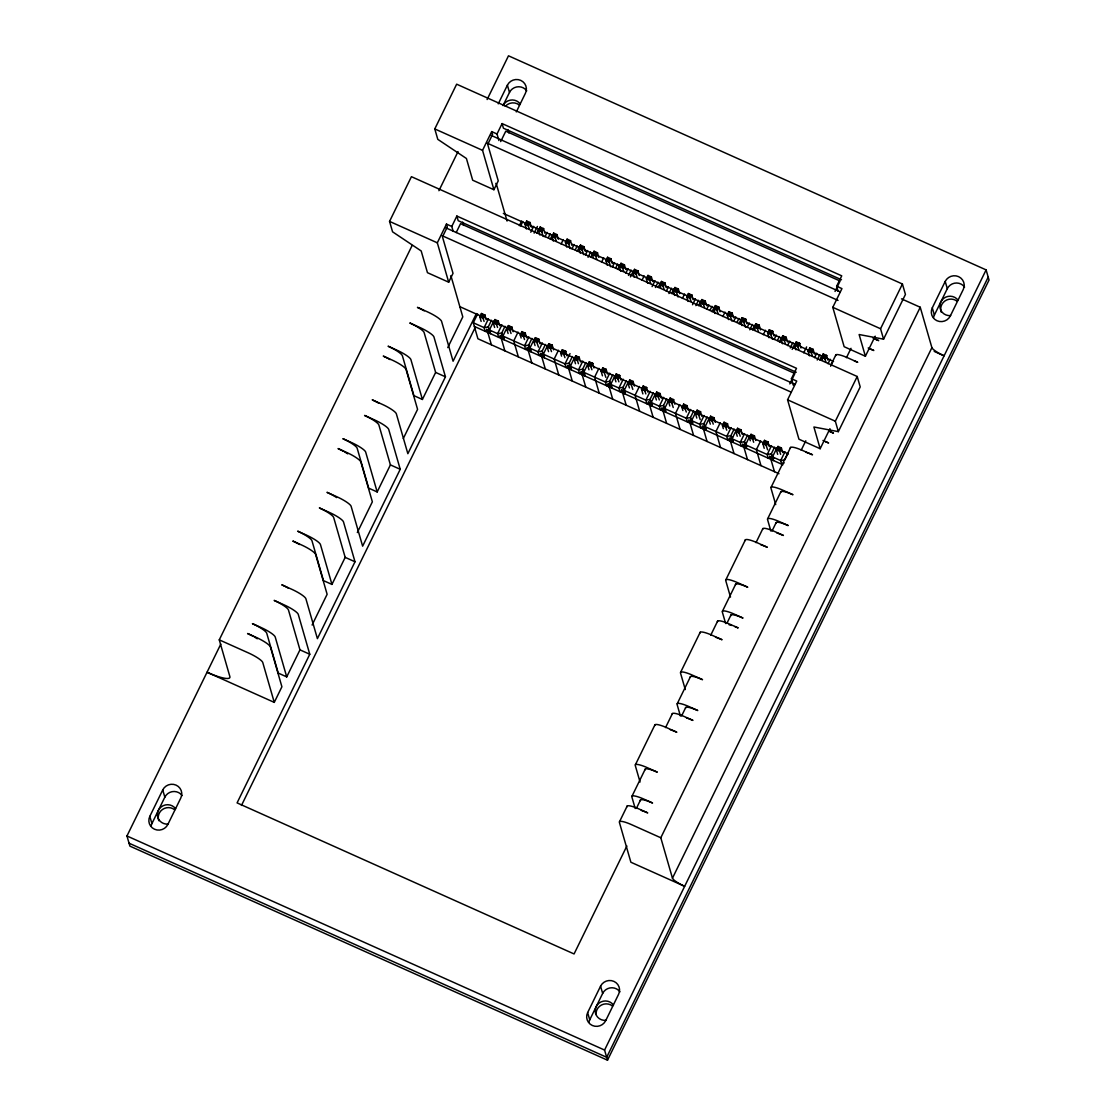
<?xml version="1.0" encoding="UTF-8"?>
<svg xmlns="http://www.w3.org/2000/svg" width="1116" height="1116" viewBox="0 0 1116 1116"><rect width="100%" height="100%" fill="white"/><g stroke="black" fill="none" stroke-linecap="round" stroke-linejoin="round"><path stroke-width="1.5" d="M451.785 226.464L446.47 224.093L447.307 226.98L442.48 236.871L453.012 273.35L448.688 282.195L427.456 272.681L421.192 250.961L392.567 231.821L389.554 221.4L411.427 176.677L857.214 376.497L860.213 386.917L838.339 431.641L813.899 426.996L820.162 448.716L798.944 439.202L787.575 399.807L796.726 381.086L791.425 378.715L796.503 368.308L456.863 216.058L451.785 226.464L453.208 231.389M497.011 133.99L491.696 131.604L492.533 134.506L487.706 144.382L498.238 180.876L493.914 189.72L472.682 180.206L466.418 158.486L437.793 139.347L434.78 128.926L456.653 84.188L902.425 284.008L905.439 294.443L883.565 339.166L859.125 334.521L865.388 356.241L844.156 346.713L832.801 307.332L841.952 288.612L836.651 286.226L841.729 275.833L502.088 123.583L497.011 133.99L498.908 140.56M253.29 636.385A14.745 2.832 26.1 0 0 247.585 633.525L256.08 637.334A14.745 2.832 26.1 0 1 270.393 646.903L281.902 686.772L274.271 702.383L207.032 672.237A27.551 5.301 26.1 0 0 229.868 676.589L219.266 639.859L412.125 245.492M438.909 190.71L458.034 151.595M487.106 99.547L508.491 55.8L986.112 269.891L989.041 280.032L607.509 1060.2L129.888 846.109L126.959 835.968L220.815 644.072M149.823 816.354L162.741 789.933A10.03 9.695 -16.1 0 1 176.091 785.134A10.03 9.695 -16.1 0 1 180.792 798.024L167.86 824.445A10.03 9.695 -16.1 0 1 154.524 829.244A10.03 9.695 -16.1 0 1 149.823 816.354L151.916 823.594A10.03 9.695 -16.1 0 0 151.106 826.021M498.266 103.83L507.389 85.179A10.03 9.695 -16.1 0 1 520.74 80.38A10.03 9.695 -16.1 0 1 525.427 93.256L516.317 111.907M151.916 823.594L164.833 797.173L162.741 789.933M503.4 104.848L509.482 92.419L507.389 85.179M448.688 282.195L437.319 242.814L446.47 224.093M493.914 189.72L482.544 150.339L491.696 131.604M456.193 232.56L460.559 223.646L794.899 373.511L789.807 383.918M500.693 141.579L505.785 131.172L840.111 281.037L835.033 291.443M286.728 676.896L275.22 637.013A14.745 2.832 26.1 0 0 260.907 627.443L252.425 623.649A14.745 2.832 26.1 0 1 266.738 633.204L278.247 673.087L286.728 676.896L299.967 649.847L288.458 609.978A14.745 2.832 26.1 0 0 274.145 600.408L283.952 604.802A14.745 2.832 26.1 0 1 298.265 614.372L309.774 654.255L237.08 802.892L574.07 953.957L626.871 845.984M312.103 625.03L327.127 594.298L315.619 554.429A14.745 2.832 26.1 0 0 301.306 544.859L292.81 541.051A14.745 2.832 26.1 0 1 299.59 544.51M331.954 584.421L320.445 544.538A14.745 2.832 26.1 0 0 306.133 534.969L297.651 531.174A14.745 2.832 26.1 0 1 311.964 540.73L323.473 580.613L331.954 584.421L345.179 557.372L333.67 517.489A14.745 2.832 26.1 0 0 319.357 507.933L329.178 512.328A14.745 2.832 26.1 0 1 343.491 521.897L355 561.766L317.404 638.645L305.896 598.762A14.745 2.832 26.1 0 0 291.583 589.206L281.776 584.798A14.745 2.832 26.1 0 1 288.542 588.258M357.329 532.555L372.353 501.823L360.845 461.94A14.745 2.832 26.1 0 0 346.532 452.385L338.036 448.576A14.745 2.832 26.1 0 1 343.742 451.422M377.18 491.947L365.671 452.064A14.745 2.832 26.1 0 0 351.359 442.494L342.863 438.686A14.745 2.832 26.1 0 1 357.176 448.255L368.685 488.138L377.18 491.947L390.405 464.898L378.896 425.015A14.745 2.832 26.1 0 0 364.583 415.445L374.404 419.853A14.745 2.832 26.1 0 1 388.717 429.423L400.225 469.292L362.63 546.17L351.121 506.287A14.745 2.832 26.1 0 0 336.809 496.732L326.988 492.323A14.745 2.832 26.1 0 1 336.683 497.583M403.295 438.532L417.579 409.349L406.057 369.466A14.745 2.832 26.1 0 0 391.758 359.896L383.262 356.102A14.745 2.832 26.1 0 1 390.028 359.561M422.406 399.458L410.897 359.589A14.745 2.832 26.1 0 0 396.585 350.019L388.089 346.211A14.745 2.832 26.1 0 1 402.402 355.781L413.91 395.664L422.406 399.458L435.631 372.423L424.122 332.54A14.745 2.832 26.1 0 0 409.809 322.97L419.63 327.379A14.745 2.832 26.1 0 1 433.943 336.948L445.451 376.817L407.856 453.696L396.347 413.813A14.745 2.832 26.1 0 0 382.035 404.243L372.214 399.849A14.745 2.832 26.1 0 1 378.994 403.308M447.767 347.592L462.791 316.874L451.283 276.991A14.745 2.832 26.1 0 0 450.571 275.847M476.392 313.554L453.082 361.221L441.573 321.338A14.745 2.832 26.1 0 0 427.261 311.769L417.44 307.374A14.745 2.832 26.1 0 1 424.22 310.834M519.359 225.697L521.618 221.08M778.954 473.7L477.913 338.762L473.296 322.775L477.606 313.973M520.67 225.892L522.832 221.498M486.158 319.622L484.832 315.019L481.442 313.498L479.81 316.818L481.135 321.422M531.383 227.148L530.058 222.544L526.654 221.024L525.036 224.344L526.361 228.947M241.475 805.445L474.956 327.992M488.431 318.827L484.121 327.63L485.181 331.312L488.906 329.178L488.25 326.946L491.514 320.264M530.784 232.212L533.657 226.339M534.132 233.132L537.396 226.45M489.268 329.555L487.832 332.498L491.389 344.802M493.732 321.199L489.422 330.001L490.496 333.684L488.906 329.178M536.81 233.132L538.958 228.724M499.647 325.663L498.308 321.059L494.918 319.539L493.286 322.859L494.611 327.462M544.859 233.188L543.534 228.585L540.144 227.064L538.512 230.384L539.837 234.988M501.907 324.868L497.596 333.67L498.657 337.353L502.381 335.219L501.74 332.986L505.004 326.304M544.971 236.787L547.133 232.393M548.263 237.834L550.216 233.83M502.758 335.609L501.321 338.539L504.864 350.843M507.208 327.239L502.911 336.055L503.972 339.724L502.381 335.219M550.286 239.173L552.434 234.765M513.123 331.703L511.798 327.1L508.394 325.579L506.762 328.913L508.101 333.517M558.349 239.229L557.01 234.625L553.62 233.105L551.988 236.425L553.327 241.028M518.047 332.094L513.737 340.896L518.354 356.883M561.111 244.027L563.259 239.619M526.599 337.743L525.273 333.14L521.87 331.619L520.251 334.953L521.13 338.022M571.824 245.269L570.499 240.665L567.095 239.145L565.477 242.479L566.802 247.082M528.872 336.948L524.562 345.751L525.622 349.434L529.333 347.299L528.691 345.067L531.955 338.399M571.936 248.882L574.084 244.474M575.228 249.928L577.181 245.911M529.709 347.69L528.273 350.619L531.83 362.937M534.173 339.334L529.863 348.136L530.923 351.805L529.333 347.299M577.237 251.253L580.111 245.381M540.074 343.784L538.749 339.18L535.359 337.66L533.727 340.994L535.052 345.597M585.3 251.309L583.975 246.706L580.571 245.185L578.953 248.519L580.278 253.123M542.348 342.989L538.038 351.791L539.098 355.474L542.822 353.34L542.167 351.108L545.431 344.439M585.412 254.922L587.574 250.514M588.048 257.294L590.657 251.965M543.185 353.73L541.748 356.66L545.305 368.978M547.649 345.374L543.352 354.177L544.413 357.859L542.822 353.34M590.727 257.294L592.875 252.9M553.564 349.838L552.225 345.221L548.835 343.7L547.203 347.034L548.528 351.638M598.776 257.35L597.451 252.746L594.061 251.226L592.429 254.56L593.321 257.629M558.474 350.229L554.178 359.031L558.781 375.018M601.552 262.148L603.7 257.74M567.04 355.878L565.714 351.275L562.311 349.74L560.678 353.075L561.571 356.144M612.265 263.404L610.926 258.786L607.536 257.266L605.904 260.6L607.244 265.203M570.025 353.605L565.003 363.886L566.063 367.555L569.774 365.42L569.132 363.188L572.396 356.52M612.377 267.003L614.525 262.595M615.655 268.049L617.622 264.046M570.862 364.346L568.714 368.754L572.271 381.058M574.614 357.455L570.304 366.257L571.364 369.94L569.774 365.42M617.678 269.375L619.84 264.98M580.515 361.919L579.19 357.315L575.786 355.795L574.168 359.115L575.493 363.718M625.741 269.444L624.416 264.841L621.012 263.306L619.394 266.64L620.719 271.244M582.789 361.124L578.479 369.926L579.539 373.595L583.25 371.461L582.608 369.243L585.872 362.56M625.853 273.043L628.015 268.635M628.489 275.429L631.098 270.086M584.352 370.386L582.189 374.795L585.747 387.099M588.09 363.495L583.78 372.298L584.84 375.98L583.25 371.461M630.442 276.894L633.316 271.021M593.991 367.959L592.666 363.356L589.276 361.835L587.644 365.155L588.969 369.759M639.217 275.485L637.892 270.881L634.502 269.361L632.87 272.681L634.195 277.284M598.915 368.35L594.605 377.152L599.222 393.139M641.993 280.269L644.141 275.875M607.481 374L606.141 369.396L602.752 367.875L601.119 371.196L602.459 375.813M652.707 281.525L651.367 276.921L647.977 275.401L646.345 278.721L647.671 283.325M609.741 373.204L605.43 382.007L606.504 385.69L610.215 383.555L609.573 381.323L612.837 374.641M652.093 286.603L654.966 280.73M655.441 287.51L658.063 282.167M610.591 383.946L609.155 386.875L612.698 399.179M615.055 375.576L610.745 384.392L611.805 388.061L610.215 383.555M658.119 287.51L660.267 283.101M620.956 380.04L619.631 375.436L616.227 373.916L614.609 377.25L615.934 381.853M666.182 287.565L664.857 282.962L661.453 281.441L659.821 284.761L660.714 287.844M623.216 379.245L618.92 388.047L619.98 391.73L623.691 389.596L623.049 387.364L626.313 380.682M666.294 291.164L668.442 286.77M668.93 293.55L671.539 288.207M624.067 389.986L622.63 392.916L626.188 405.22M628.531 381.616L624.221 390.433L625.281 394.101L623.691 389.596M671.595 293.55L673.757 289.142M634.432 386.08L633.107 381.477L629.717 379.956L628.085 383.29L629.41 387.894M679.658 293.606L678.333 289.002L674.929 287.482L673.311 290.816L674.636 295.419M639.356 386.471L635.046 395.287L639.663 411.274M682.42 298.404L684.582 293.996M647.922 392.121L646.582 387.517L643.193 385.996L641.56 389.331L642.886 393.934M693.134 299.646L691.808 295.043L688.419 293.522L686.786 296.856L688.112 301.459M650.182 391.325L645.871 400.142L646.931 403.811L650.656 401.676L650.014 399.444L653.279 392.776M692.534 304.724L695.408 298.851M695.882 305.631L698.49 300.302M651.019 402.067L649.596 404.996L653.139 417.314M655.483 393.711L651.186 402.513L652.246 406.196L650.656 401.676M698.56 305.631L700.709 301.236M661.397 398.175L660.072 393.557L656.668 392.037L655.036 395.371L656.375 399.974M706.623 305.686L705.284 301.083L701.894 299.562L700.262 302.896L701.155 305.965M663.657 397.366L659.361 406.182L660.421 409.851L664.132 407.717L663.49 405.485L666.754 398.817M706.735 309.299L708.883 304.891M710.013 310.346L711.98 306.342M664.508 408.107L663.071 411.051L666.629 423.355M668.972 399.751L664.662 408.554L665.722 412.236L664.132 407.717M712.036 311.671L714.198 307.277M674.873 404.215L673.548 399.612L670.144 398.077L668.526 401.411L669.851 406.015M720.099 311.741L718.774 307.123L715.37 305.603L713.752 308.937L715.077 313.54M679.797 404.606L675.487 413.408L680.104 429.395M722.861 316.526L725.023 312.131M688.349 410.256L687.024 405.652L683.634 404.132L682.002 407.452L682.88 410.521M733.575 317.781L732.249 313.178L728.846 311.643L727.227 314.977L728.553 319.581M690.623 409.46L686.312 418.263L687.372 421.946L691.097 419.797L690.441 417.579L693.706 410.897M733.686 321.38L735.849 316.972M736.978 322.426L738.932 318.423M691.46 420.188L690.023 423.131L693.58 435.435M695.924 411.832L691.627 420.634L692.687 424.317L691.097 419.797M739.001 323.766L741.875 317.893M701.838 416.296L700.499 411.692L697.109 410.172L695.477 413.492L696.803 418.095M747.05 323.821L745.725 319.218L742.335 317.697L740.703 321.017L742.028 325.621M704.098 415.501L699.788 424.303L700.848 427.986L704.573 425.852L703.931 423.62L707.195 416.938M747.176 327.42L749.324 323.026M749.799 329.806L752.421 324.463M704.949 426.228L703.512 429.172L707.056 441.476M709.413 417.872L705.103 426.689L706.163 430.358L704.573 425.852M752.477 329.806L754.625 325.398M715.314 422.336L713.989 417.733L710.585 416.212L708.953 419.546L710.292 424.15M760.54 329.862L759.201 325.258L755.811 323.738L754.179 327.058L755.072 330.127M720.238 422.727L715.928 431.529L720.545 447.516M763.302 334.661L765.45 330.252M728.79 428.377L727.465 423.773L724.061 422.253L722.443 425.587L723.321 428.656M774.016 335.902L772.69 331.299L769.287 329.778L767.668 333.112L768.994 337.716M731.064 427.581L726.753 436.384L727.813 440.067L731.524 437.932L730.882 435.7L734.147 429.032M774.127 339.501L776.29 335.107M777.42 340.547L779.373 336.544M732.626 436.858L730.464 441.252L734.021 453.556M736.365 429.953L732.054 438.769L733.114 442.438L731.524 437.932M779.442 341.887L781.591 337.478M742.266 434.417L740.94 429.813L737.55 428.293L735.918 431.627L737.244 436.23M787.491 341.942L786.166 337.339L782.776 335.818L781.144 339.152L782.469 343.756M744.539 433.622L740.229 442.424L741.289 446.107L745.014 443.973L744.372 441.741L747.636 435.073M787.603 345.555L789.765 341.147M790.24 347.927L792.848 342.598M746.102 442.899L743.94 447.293L747.497 459.611M749.84 436.007L745.544 444.81L746.604 448.493L745.014 443.973M792.193 349.392L795.066 343.519M755.755 440.457L754.416 435.854L751.026 434.333L749.394 437.667L750.287 440.736M800.981 347.983L799.642 343.379L796.252 341.859L794.62 345.193L795.945 349.796M760.666 440.848L756.369 449.664L760.972 465.651M803.743 352.782L806.617 346.909M769.231 446.512L767.906 441.908L764.502 440.374L762.884 443.708L764.209 448.311M814.457 354.023L813.132 349.42L809.728 347.899L808.096 351.233L809.435 355.837M771.491 445.702L767.194 454.519L768.254 458.188L771.965 456.053L771.323 453.821L774.588 447.153M814.568 357.636L816.717 353.228M817.205 360.022L819.814 354.679M772.342 456.444L770.905 459.387L774.462 471.691M776.806 448.088L772.495 456.89L773.555 460.573L771.965 456.053M819.869 360.008L822.032 355.613M782.707 452.552L781.381 447.948L777.992 446.428L776.359 449.748L777.685 454.351M827.933 360.077L826.607 355.474L823.203 353.939L821.585 357.273L822.464 360.342M784.98 451.743L780.67 460.559L781.73 464.228L784.213 462.805M828.044 363.676L830.206 359.268M635.436 764.697L654.966 724.744M680.662 672.209L700.192 632.27M725.888 579.734L745.418 539.795M771.114 487.26L790.574 447.446M830.611 365.602L835.87 354.846M788.063 453.194L784.799 459.876L780.67 460.559L772.495 456.89L771.323 453.821L767.194 454.519L745.544 444.81L744.372 441.741L740.229 442.424L732.054 438.769L730.882 435.7L726.753 436.384L705.103 426.689L703.931 423.62L699.788 424.303L691.627 420.634L690.441 417.579L686.312 418.263L664.662 408.554L663.49 405.485L659.361 406.182L651.186 402.513L650.014 399.444L645.871 400.142L624.221 390.433L623.049 387.364L618.92 388.047L610.745 384.392L609.573 381.323L605.43 382.007L583.78 372.298L582.608 369.243L578.479 369.926L570.304 366.257L569.132 363.188L565.003 363.886L543.352 354.177L542.167 351.108L538.038 351.791L529.863 348.136L528.691 345.067L524.562 345.751L502.911 336.055L501.74 332.986L497.596 333.67L489.422 330.001L488.25 326.946L484.121 327.63L473.296 322.775M830.681 366.062L833.289 360.719M619.561 821.627L627.192 806.017M632.033 796.14L645.257 769.091M665.555 727.59L672.418 713.543M677.259 703.666L690.483 676.617M710.78 635.116L717.644 621.068M722.471 611.191L735.709 584.142M756.006 542.641L762.87 528.593M767.696 518.703L780.921 491.668M801.218 450.153L805.808 440.792M846.444 357.678L851.02 348.318M636.385 808.416L640.514 799.949M681.597 715.942L685.74 707.474M726.823 623.467L730.966 614.986M772.049 530.979L776.192 522.511M820.162 448.716L829.969 428.656M865.388 356.241L875.195 336.181M838.339 431.641L835.34 421.22L857.214 376.497M883.565 339.166L880.552 328.746L902.425 284.008M660.798 837.767L631.6 824.682A14.745 2.832 26.1 0 0 619.38 822.352L630.889 862.236L684.652 886.327A12.569 2.413 26.1 0 1 672.46 878.18L660.798 837.767L920.24 307.249L901.505 298.865M587.644 1012.603L600.561 986.181A10.03 9.695 -16.1 0 1 613.912 981.383A10.03 9.695 -16.1 0 1 618.599 994.272L605.681 1020.694A10.03 9.695 -16.1 0 1 592.345 1025.492A10.03 9.695 -16.1 0 1 587.644 1012.603L589.736 1019.843A10.03 9.695 -16.1 0 0 588.913 1022.27M932.292 307.849L945.21 281.427A10.03 9.695 -16.1 0 1 958.56 276.629A10.03 9.695 -16.1 0 1 963.248 289.518L950.33 315.94A10.03 9.695 -16.1 0 1 936.98 320.738A10.03 9.695 -16.1 0 1 932.292 307.849L934.371 315.089A10.03 9.695 -16.1 0 0 933.562 317.516M589.736 1019.843L602.654 993.421L600.561 986.181M934.371 315.089L947.303 288.667L945.21 281.427M672.46 878.18L931.902 347.662L920.24 307.249M607.509 1060.2L604.579 1050.058L986.112 269.891M988.204 277.131L606.672 1057.298L129.051 843.208M490.691 331.591L487.832 332.498L486.632 329.234M504.181 337.632L501.321 338.539L500.108 335.274M531.132 349.726L528.273 350.619L527.073 347.355M544.608 355.767L541.748 356.66L540.549 353.395M571.573 367.848L568.714 368.754L567.514 365.476M585.049 373.888L582.189 374.795L580.99 371.53M612.014 385.969L609.155 386.875L607.955 383.611M625.49 392.023L622.63 392.916L621.431 389.651M652.455 404.104L649.596 404.996L648.382 401.732M665.931 410.144L663.071 411.051L661.872 407.772M692.883 422.225L690.023 423.131L688.823 419.867M706.372 428.265L703.512 429.172L702.313 425.907M733.324 440.36L730.464 441.252L729.264 437.988M746.799 446.4L743.94 447.293L742.74 444.029M773.765 458.481L770.905 459.387L769.705 456.109M841.478 279.753L503.428 128.214L502.088 123.583M491.026 135.343L840.278 291.904M487.204 143.155L838.046 300.413M934.204 351.387L944.094 355.809A12.569 2.413 26.1 0 1 931.902 347.662M434.78 128.926L482.544 150.339M832.801 307.332L880.552 328.746M873.019 338.092L878.683 340.617A14.745 2.832 26.1 0 0 875.279 339.208M868.192 347.969L873.842 350.508A14.745 2.832 26.1 0 0 870.452 349.085M503.344 213.407L525.566 223.381M530.323 225.516L539.851 229.784M544.608 231.919L552.546 235.476M557.316 237.61L566.844 241.879M571.601 244.013L579.539 247.571M584.296 249.705L593.824 253.974M597.004 255.397L606.532 259.665M611.289 261.8L620.817 266.068M623.997 267.491L633.511 271.76M638.282 273.894L647.81 278.163M650.977 279.586L660.505 283.869M665.262 286.003L674.789 290.272M677.97 291.695L687.498 295.963M692.255 298.098L701.783 302.366M704.949 303.789L714.477 308.058M719.248 310.192L728.762 314.461M731.943 315.884L741.47 320.153M746.227 322.287L755.755 326.556M758.936 327.978L768.45 332.247M773.221 334.381L782.748 338.65M785.915 340.073L795.443 344.342M800.2 346.49L809.728 350.759M812.908 352.182L822.436 356.45M825.603 357.873L833.54 361.431M796.252 372.228L458.202 220.703L456.863 216.058M445.8 227.817L795.052 384.378M441.978 235.629L791.244 392.176M389.554 221.4L437.319 242.814M787.575 399.807L835.34 421.22M829.216 431.195L833.457 433.106A14.745 2.832 26.1 0 0 830.053 431.683M822.966 440.443L828.63 442.982A14.745 2.832 26.1 0 0 825.226 441.573M459.708 306.607L481.931 316.567M485.097 317.99L494.625 322.259M497.806 323.682L508.91 328.662M512.091 330.085L521.618 334.354M524.785 335.776L535.903 340.757M539.084 342.18L548.598 346.448M551.778 347.871L561.306 352.14M564.473 353.563L575.591 358.543M580.348 360.677L588.285 364.235M593.056 366.369L602.584 370.651M605.751 372.074L615.279 376.343M620.05 378.477L629.563 382.746M632.744 384.169L643.862 389.149M647.029 390.572L656.557 394.841M659.737 396.264L670.842 401.244M674.022 402.667L683.55 406.935M686.717 408.358L696.245 412.627M701.001 414.761L710.529 419.03M713.71 420.453L723.238 424.722M726.404 426.145L737.523 431.139M742.279 433.273L750.217 436.83M754.988 438.965L764.502 443.233M767.682 444.656L777.21 448.925M781.967 451.059L788.315 453.905M474.356 326.458L782.888 464.758M435.631 372.423L445.451 376.817M390.405 464.898L400.225 469.292M345.179 557.372L355 561.766M299.967 649.847L309.774 654.255M219.266 639.859L248.45 652.93A14.745 2.832 26.1 0 1 262.762 662.499L274.271 702.383M126.959 835.968L604.579 1050.058M823.203 353.939L825.868 361.863M809.728 347.899L812.378 355.823M796.252 341.859L798.903 349.782M782.776 335.818L785.427 343.742M769.287 329.778L772.384 339.236M755.811 323.738L758.462 331.661M742.335 317.697L745.432 327.141M728.846 311.643L731.957 321.101M777.992 446.428L780.642 454.338M715.37 305.603L718.02 313.526M764.502 440.374L767.599 449.832M701.894 299.562L704.545 307.486M751.026 434.333L753.677 442.257M688.419 293.522L691.069 301.446M737.55 428.293L740.201 436.216M674.929 287.482L678.026 296.94M724.061 422.253L726.725 430.176M661.453 281.441L664.104 289.365M710.585 416.212L713.236 424.136M647.977 275.401L650.628 283.325M697.109 410.172L700.206 419.63M634.502 269.361L637.152 277.27M683.634 404.132L686.284 412.041M621.012 263.306L623.677 271.23M670.144 398.077L673.241 407.535M607.536 257.266L610.633 266.724M656.668 392.037L659.319 399.96M594.061 251.226L596.711 259.149M643.193 385.996L645.843 393.92M580.571 245.185L583.682 254.643M629.717 379.956L632.814 389.414M567.095 239.145L570.192 248.603M616.227 373.916L618.892 381.839M553.62 233.105L556.27 241.028M602.752 367.875L605.849 377.334M540.144 227.064L543.241 236.508M589.276 361.835L591.926 369.759M526.654 221.024L529.319 228.933M575.786 355.795L578.451 363.704M562.311 349.74L564.961 357.664M548.835 343.7L551.485 351.624M535.359 337.66L538.456 347.118M521.87 331.619L524.534 339.543M508.394 325.579L511.044 333.503M494.918 319.539L497.569 327.462M481.442 313.498L484.093 321.408M836.651 286.226L838.074 291.164M791.425 378.715L793.323 385.285M775.718 504.613L770.933 487.999A14.745 2.832 26.1 0 1 783.153 490.329L792.974 494.723A14.745 2.832 26.1 0 0 780.74 492.393M770.877 531.077L767.515 519.442A14.745 2.832 26.1 0 1 779.735 521.772L788.231 525.58A14.745 2.832 26.1 0 0 776.011 523.251M730.506 597.088L725.707 580.473A14.745 2.832 26.1 0 1 737.927 582.803L747.748 587.197A14.745 2.832 26.1 0 0 735.528 584.868M725.651 623.551L722.289 611.917A14.745 2.832 26.1 0 1 734.523 614.246L743.005 618.055A14.745 2.832 26.1 0 0 730.785 615.725M685.28 689.562L680.481 672.948A14.745 2.832 26.1 0 1 692.701 675.278L702.522 679.672A14.745 2.832 26.1 0 0 690.302 677.356M680.425 716.026L677.077 704.391A14.745 2.832 26.1 0 1 689.297 706.721L697.779 710.529A14.745 2.832 26.1 0 0 685.559 708.2M507.878 129.623L508.826 132.916M507.069 221.066L496.508 184.517A14.745 2.832 26.1 0 0 495.783 183.373M640.054 782.037L635.255 765.423A14.745 2.832 26.1 0 1 647.475 767.752L657.296 772.16A14.745 2.832 26.1 0 0 645.076 769.831M635.199 808.5L631.851 796.866A14.745 2.832 26.1 0 1 644.072 799.195L652.567 803.004A14.745 2.832 26.1 0 0 640.333 800.674M462.652 222.098L463.6 225.39M605.974 1020.359A10.03 9.695 -16.1 0 1 596.195 1006.632A10.03 9.695 -16.1 0 1 613.465 1005.042M168.167 824.096A10.03 9.695 -16.1 0 1 158.374 810.383A10.03 9.695 -16.1 0 1 175.644 808.793M596.07 1014.486A10.03 9.695 -16.1 0 1 612.558 1006.074M158.793 820.706A10.03 9.695 -16.1 0 1 174.738 809.825M950.623 315.605A10.03 9.695 -16.1 0 1 940.844 301.878A10.03 9.695 -16.1 0 1 958.114 300.288M503.023 105.629A10.03 9.695 -16.1 0 1 520.293 104.039M941.262 312.215A10.03 9.695 -16.1 0 1 957.207 301.32M505.283 106.369A10.03 9.695 -16.1 0 1 519.386 105.071M164.833 797.173A10.03 9.695 -16.1 0 1 182.117 795.582M602.654 993.421A10.03 9.695 -16.1 0 1 619.924 991.831M947.303 288.667A10.03 9.695 -16.1 0 1 964.573 287.077M509.482 92.419A10.03 9.695 -16.1 0 1 526.752 90.828M835.689 355.572A14.745 2.832 26.1 0 1 847.909 357.901L857.73 362.309A14.745 2.832 26.1 0 0 854.326 360.887M790.393 448.186A14.745 2.832 26.1 0 1 802.627 450.501L812.504 454.784A14.745 2.832 26.1 0 0 806.003 452.287M762.688 529.319A14.745 2.832 26.1 0 1 774.909 531.648L783.404 535.457A14.745 2.832 26.1 0 0 776.903 532.974M745.237 540.535A14.745 2.832 26.1 0 1 757.457 542.85L767.278 547.259A14.745 2.832 26.1 0 0 760.791 544.761M717.462 621.807A14.745 2.832 26.1 0 1 729.683 624.123L738.178 627.931A14.745 2.832 26.1 0 0 734.774 626.522M729.097 624.793A14.745 2.832 26.1 0 1 731.678 625.448M700.011 633.009A14.745 2.832 26.1 0 1 712.231 635.325L722.052 639.733A14.745 2.832 26.1 0 0 715.565 637.25M672.237 714.282A14.745 2.832 26.1 0 1 684.457 716.612L692.952 720.406A14.745 2.832 26.1 0 0 686.466 717.923M654.785 725.484A14.745 2.832 26.1 0 1 667.019 727.813L676.826 732.208A14.745 2.832 26.1 0 0 670.339 729.725M627.011 806.756A14.745 2.832 26.1 0 1 639.231 809.086L647.726 812.894A14.745 2.832 26.1 0 0 641.24 810.397M254.364 636.985A14.745 2.832 26.1 0 1 257.28 638.784M344.816 452.036A14.745 2.832 26.1 0 1 347.718 453.835M484.832 315.019L483.2 318.339L479.81 316.818L484.832 315.019M530.058 222.544L528.426 225.864L525.036 224.344L530.058 222.544M498.308 321.059L496.69 324.393L493.286 322.859L498.308 321.059M543.534 228.585L541.902 231.905L538.512 230.384L543.534 228.585M511.798 327.1L510.165 330.434L506.762 328.913L511.798 327.1M557.01 234.625L555.391 237.959L551.988 236.425L557.01 234.625M525.273 333.14L523.641 336.474L520.251 334.953L525.273 333.14M570.499 240.665L568.867 243.999L565.477 242.479L570.499 240.665M538.749 339.18L537.117 342.514L533.727 340.994L538.749 339.18M583.975 246.706L582.343 250.04L578.953 248.519L583.975 246.706M552.225 345.221L550.606 348.555L547.203 347.034L552.225 345.221M597.451 252.746L595.832 256.08L592.429 254.56L597.451 252.746M565.714 351.275L564.082 354.595L560.678 353.075L565.714 351.275M610.926 258.786L609.308 262.12L605.904 260.6L610.926 258.786M579.19 357.315L577.558 360.635L574.168 359.115L579.19 357.315M624.416 264.841L622.784 268.161L619.394 266.64L624.416 264.841M592.666 363.356L591.048 366.676L587.644 365.155L592.666 363.356M637.892 270.881L636.26 274.201L632.87 272.681L637.892 270.881M606.141 369.396L604.523 372.73L601.119 371.196L606.141 369.396M651.367 276.921L649.749 280.242L646.345 278.721L651.367 276.921M619.631 375.436L617.999 378.77L614.609 377.25L619.631 375.436M664.857 282.962L663.225 286.296L659.821 284.761L664.857 282.962M633.107 381.477L631.475 384.811L628.085 383.29L633.107 381.477M678.333 289.002L676.701 292.336L673.311 290.816L678.333 289.002M646.582 387.517L644.964 390.851L641.56 389.331L646.582 387.517M691.808 295.043L690.176 298.377L686.786 296.856L691.808 295.043M660.072 393.557L658.44 396.891L655.036 395.371L660.072 393.557M705.284 301.083L703.666 304.417L700.262 302.896L705.284 301.083M673.548 399.612L671.916 402.932L668.526 401.411L673.548 399.612M718.774 307.123L717.142 310.457L713.752 308.937L718.774 307.123M687.024 405.652L685.391 408.972L682.002 407.452L687.024 405.652M732.249 313.178L730.617 316.498L727.227 314.977L732.249 313.178M700.499 411.692L698.881 415.026L695.477 413.492L700.499 411.692M745.725 319.218L744.107 322.538L740.703 321.017L745.725 319.218M713.989 417.733L712.357 421.067L708.953 419.546L713.989 417.733M759.201 325.258L757.583 328.592L754.179 327.058L759.201 325.258M727.465 423.773L725.832 427.107L722.443 425.587L727.465 423.773M772.69 331.299L771.058 334.633L767.668 333.112L772.69 331.299M740.94 429.813L739.308 433.147L735.918 431.627L740.94 429.813M786.166 337.339L784.534 340.673L781.144 339.152L786.166 337.339M754.416 435.854L752.798 439.188L749.394 437.667L754.416 435.854M799.642 343.379L798.024 346.713L794.62 345.193L799.642 343.379M767.906 441.908L766.273 445.228L762.884 443.708L767.906 441.908M813.132 349.42L811.499 352.754L808.096 351.233L813.132 349.42M781.381 447.948L779.749 451.269L776.359 449.748L781.381 447.948M826.607 355.474L824.975 358.794L821.585 357.273L826.607 355.474"/></g></svg>
